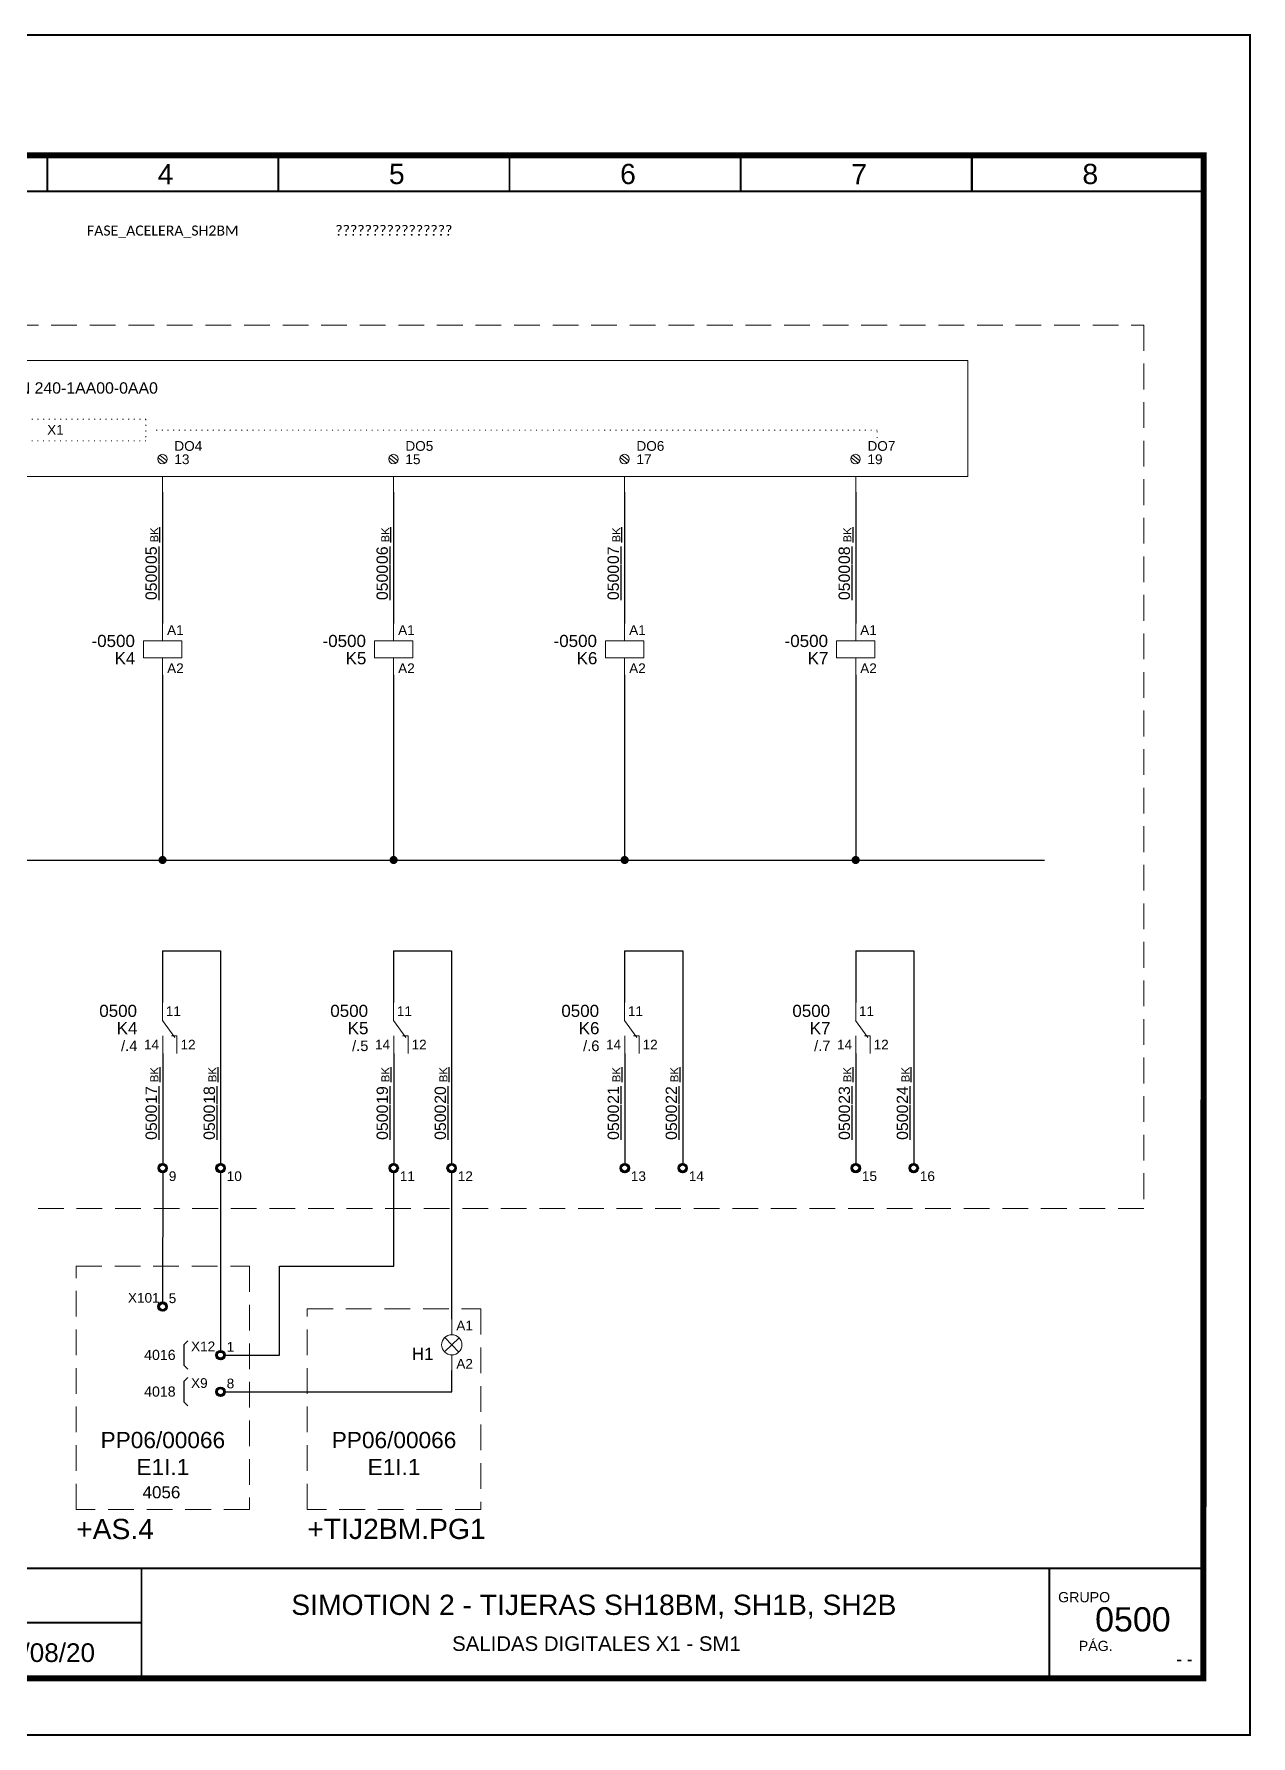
# Model space of a CAD drawing. Header units: millimetres. Extents: x -5035 to 14510, y -7775 to 12.
# Drawn here: x 536.8 to 687, y -5515.6 to -5305.4 of the extents above; entities that cross this region are included whole.
import ezdxf
from ezdxf.enums import TextEntityAlignment as Align

# ---------------------------------------------------------------- set-up
doc = ezdxf.new("R2010")
doc.units = ezdxf.units.MM
doc.linetypes.add('ACAD_ISO07W100', pattern=[3, 0, -3])
doc.linetypes.add('HIDDEN2', pattern=[4.762499999999999, 3.175, -1.5875])
for name, color, linetype, lineweight in [('Cables eProC', 81, 'Continuous', 25), ('eProC - L2', 41, 'Continuous', 20), ('Referencias eProC', 61, 'Continuous', 25), ('Rótulo eProC', 222, 'Continuous', 25), ('Textos eProC', 41, 'Continuous', 25)]:
    doc.layers.add(name, color=color, linetype=linetype, lineweight=lineweight)
doc.styles.get("Standard").update_dxf_attribs({"font": 'arial.ttf'})

# ---------------------------------------------------------------- blocks, each defined once
blk = doc.blocks.new('eProC - Rótulo')
at = {"layer": 'eProC - L2', "lineweight": 5, "const_width": 0.233}
for points in [[(0, 0), (297, 0), (297, -210.0000000000002), (0, -210), (0, 0)], [(5.783499999999549, -189.4009999999998), (291.2164999999995, -189.4009999999998)], [(160.1370160879637, -203), (160.1370160879637, -189.4009999999998)], [(76.84365215121034, -196.123123172486), (160.1370160879637, -196.123123172486)]]:
    blk.add_lwpolyline(points, dxfattribs=at)
at = {"layer": 'eProC - L2', "lineweight": 40, "const_width": 0.75}
blk.add_lwpolyline([(5.783499999999549, -203), (291.2505000000001, -203), (291.2850000000003, -14.87246776690426), (5.817999999999756, -14.87246776690426)], close=True, dxfattribs=at)
at = {"layer": 'eProC - L2', "lineweight": 5, "const_width": 0.233}
for points in [[(148.517813152615, -19.30656616285796), (119.9608131526147, -19.30656616285796), (119.9608131526143, -14.87246776690472), (148.5178131526145, -14.87246776690472)], [(177.0578131526145, -19.30656616285842), (148.5008131526142, -19.30656616285842), (148.5008131526142, -14.87246776690472), (177.0578131526145, -14.87246776690472)], [(205.581126305229, -19.30656616285751), (177.0241263052287, -19.30656616285751), (177.0241263052285, -14.87246776690426), (205.5811263052287, -14.87246776690426)], [(234.1381263052294, -19.30656616285751), (205.5811263052292, -19.30656616285751), (205.5811263052287, -14.87246776690426), (234.138126305229, -14.87246776690426)], [(262.6781263052289, -19.30656616285796), (234.1211263052287, -19.30656616285796), (234.1211263052287, -14.87246776690426), (262.6781263052289, -14.87246776690426)], [(291.2014394578434, -19.30656616285751), (262.6444394578432, -19.30656616285751), (262.644439457843, -14.87246776690426), (291.2014394578432, -14.87246776690426)]]:
    blk.add_lwpolyline(points, close=True, dxfattribs=at)
at = {"layer": 'eProC - L2', "lineweight": 0, "const_width": 0.233}
blk.add_lwpolyline([(272.2141748043123, -203), (272.2141748043123, -189.4009999999998)], dxfattribs=at)
at = {"layer": 'eProC - L2', "lineweight": 20, "char_height": 2.5, "attachment_point": 7}
for s, insert in [('{\\fArial|b0|i0|c0|p18;4}', (162.1354108283886, -18.45176193203906)), ('{\\fArial|b0|i0|c0|p18;5}', (190.6924108283889, -18.45176193203906)), ('{\\fArial|b0|i0|c0|p18;6}', (219.2324108283888, -18.45176193203906)), ('{\\fArial|b0|i0|c0|p18;7}', (247.7714108283886, -18.45176193203906)), ('{\\fArial|b0|i0|c0|p18;8}', (276.3114108283885, -18.45176193203906))]:
    blk.add_mtext(s, dxfattribs=dict(at, insert=insert))
at = {"layer": 'eProC - L2', "insert": (215.9882582192838, -192.6668423217829), "char_height": 2.5, "width": 89.0142959662885, "attachment_point": 2}
blk.add_mtext('{\\fArial|b0|i0|c0|p18;SIMOTION 2 - TIJERAS SH18BM, SH1B, SH2B}', dxfattribs=at)
at = {"layer": 'eProC - L2', "attachment_point": 7}
for s, insert, char_height in [('{\\fArial|b0|i0|c0|p18;GRUPO}', (273.3085936568314, -193.6147217329662), 1.255239842187869), ('{\\fArial|b0|i0|c0|p18;28/08/20}', (141.867730192314, -201.0108573813513), 2.305149634601388), ('{\\fArial|b0|i0|c0|p18;PÁG.}', (275.8581421672325, -199.6374450480862), 1.255239842187869)]:
    blk.add_mtext(s, dxfattribs=dict(at, insert=insert, char_height=char_height))
at = {"layer": 'eProC - L2'}
for tag, p in [('GR', (284.9388241817146, -193.1055635700077)), ('PG', (284.9388241817146, -198.932405996431))]:
    blk.add_attdef(tag, text='', height=3, dxfattribs=at).set_placement(p, align=Align.MIDDLE)
blk.add_attdef('DESCRIPCIÓN', text='', height=1.8, dxfattribs=at).set_placement((216.3124805672701, -199.6093158954159), align=Align.CENTER)
blk = doc.blocks.new('DO_01')
at = {"layer": 'Cables eProC'}
for points in [[(19.84594970466969, -79.08101476948013), (24.34881639718151, -79.08101476948013), (24.34881639718151, -37.18810112450319)], [(19.84594970466969, -82.606788028349), (27.87458965607402, -82.60678802834809), (27.87458965607402, -37.18810112450319)]]:
    blk.add_lwpolyline(points, dxfattribs=at)
at = {"layer": 'eProC - L2'}
blk.add_lwpolyline([(0, 0), (285.3993131526131, 0), (285.3993131526131, -170.0944338371428), (0, -170.0944338371428)], close=True, dxfattribs=at)
for points in [[(256.3939237839822, -20.9050995687885), (17.33208903761988, -20.90509956879123)], [(17.33208903761988, -35.22981306578004), (17.33208903761988, -20.90509956879123)], [(256.3939237839822, -20.9050995687885), (256.3939237839822, -35.22981306577822)], [(24.66013689338251, -33.57213344519369), (23.79449067109817, -32.88831886998014)], [(24.00707340862209, -32.60115836636305), (24.89027958009137, -33.29884436951579)], [(28.18591015227503, -33.57213344519369), (27.32026392999069, -32.88831886998014)], [(27.5328466675146, -32.60115836636305), (28.41605283898389, -33.29884436951579)], [(43.11313364881607, -33.57213344519369), (42.24748742653173, -32.88831886998014)], [(42.46007016405565, -32.60115836636305), (43.34327633552493, -33.29884436951579)], [(71.65313364881513, -33.57213344519369), (70.78748742653079, -32.88831886998014)], [(71.0000701640547, -32.60115836636305), (71.88327633552399, -33.29884436951579)], [(100.1594558671877, -33.57213073311141), (99.29380964490338, -32.88831615789786)], [(99.5063923824273, -32.60115565428077), (100.3895985538966, -33.29884165743351)], [(128.716446761031, -33.57213344519369), (127.8508005387466, -32.88831886998014)], [(128.0633832762705, -32.60115836636305), (128.9465894477398, -33.29884436951579)], [(157.2564513141078, -33.57213344519369), (156.3908050918235, -32.88831886998014)], [(156.6033878293474, -32.60115836636305), (157.4865940008167, -33.29884436951579)], [(185.7797644667226, -33.57213344519369), (184.9141182444382, -32.88831886998014)], [(185.1267009819621, -32.60115836636305), (186.0099071534314, -33.29884436951579)], [(214.3030776193373, -33.57213344519369), (213.4374313970529, -32.88831886998014)], [(213.6500141345768, -32.60115836636305), (214.5332203060461, -33.29884436951579)], [(242.826390771952, -33.57213344519369), (241.9607445496677, -32.88831886998014)], [(242.1733272871916, -32.60115836636305), (243.0565334586609, -33.29884436951579)], [(17.33208903761988, -35.22981306578004), (256.3939237839822, -35.22981306577822)], [(24.34881639718151, -35.22981306577822), (24.34881639718151, -37.18810112450319)], [(27.87458965607402, -35.22981306577822), (27.87458965607402, -37.18810112450319)], [(42.80181315261507, -35.22981306577822), (42.80181315261507, -37.18810112450319)], [(71.34181315261412, -35.22981306577822), (71.34181315261412, -37.18809841242091)], [(99.86512630522884, -35.22981306577822), (99.86512630522884, -37.18810112450319)], [(128.4221263052295, -35.22981306577822), (128.4221263052295, -37.18810112450319)], [(156.9621263052286, -35.22981306577822), (156.9621263052286, -37.18810112450319)], [(185.4854394578433, -35.22981306577822), (185.4854394578433, -37.18809841242091)], [(214.008752610458, -35.22981306577822), (214.008752610458, -37.18809841242091)], [(242.5320657630728, -35.22981306577822), (242.5320657630728, -37.18809841242091)]]:
    blk.add_lwpolyline(points, dxfattribs=at)
at = {"layer": 'eProC - L2', "linetype": 'ACAD_ISO07W100', "ltscale": 0.2}
blk.add_lwpolyline([(132.4220374803772, -28.16513649028366), (154.9079493906465, -28.16513649028366), (154.9079493906465, -30.83564441273575), (132.4220374803772, -30.83564441273575)], close=True, dxfattribs=at)
for points in [[(21.33241259852184, -30.46476562651969), (21.33241259852184, -29.5003904515097), (132.4220374803754, -29.5003904515097)], [(245.1834483611437, -30.46476562651969), (245.1834483611437, -29.5003904515097), (155.9150289305162, -29.5003904515097)]]:
    blk.add_lwpolyline(points, dxfattribs=at)
at = {"layer": 'eProC - L2'}
for centre in [(24.34881639718151, -33.07641504645562), (27.87458965607402, -33.07641504645562), (42.80181315261507, -33.07641504645562), (71.34181315261412, -33.07641504645562), (99.84813537098671, -33.07641233437334), (128.40512626483, -33.07641504645562), (156.9451308179068, -33.07641504645562), (185.4684439705215, -33.07641504645562), (213.9917571231363, -33.07641504645562), (242.515070275751, -33.07641504645562)]:
    blk.add_circle(centre, 0.5853692699507881, dxfattribs=at)
at = {"layer": 'eProC - L2', "char_height": 1.2}
for s, insert, attachment_point in [('24VDC', (22.9365740690846, -30.86054497545888), 3), ('Moutput', (29.34668235473873, -30.86054497545888), 1), ('DO0', (44.27390585127978, -30.86054497545888), 1), ('DO1', (72.81390585127883, -30.86054497545888), 1), ('DO2', (101.3202280696514, -30.8605422633766), 1), ('DO3', (129.8772189634947, -30.86054497545888), 1), ('DO4', (158.4172235165715, -30.86054497545888), 1), ('DO5', (186.9405366691863, -30.86054497545888), 1), ('DO6', (215.463849821801, -30.86054497545888), 1), ('DO7', (243.9871629744157, -30.86054497545888), 1), ('1', (22.9365740690846, -32.50540568584074), 3), ('20', (29.34668235473873, -32.50540568584074), 1), ('2', (44.27390585127978, -32.50540568584074), 1), ('4', (72.81390585127883, -32.50540568584074), 1), ('6', (101.3202280696514, -32.50540297375846), 1), ('8', (129.8772189634947, -32.50540568584074), 1), ('13', (158.4172235165715, -32.50540568584074), 1), ('15', (186.9405366691863, -32.50540568584074), 1), ('17', (215.463849821801, -32.50540568584074), 1), ('19', (243.9871629744157, -32.50540568584074), 1)]:
    blk.add_mtext_dynamic_manual_height_columns(s, width=3.250252668158737, gutter_width=7.5, heights=[0], dxfattribs=dict(at, insert=insert, attachment_point=attachment_point))
at = {"layer": 'eProC - L2'}
for tag, p in [('GXX1', (16.52262650177727, -22.51257013061422)), ('ID1', (16.52262650177727, -24.82869351363752))]:
    blk.add_attdef(tag, text='', height=1.5, dxfattribs=at).set_placement(p, align=Align.RIGHT)
for tag, height, p in [('DESC1', 1.4, (143.66499343551, -24.99573088878878)), ('BYTE', 1.2, (143.7363716029286, -30.06277491615674))]:
    blk.add_attdef(tag, text='', height=height, dxfattribs=at).set_placement(p, align=Align.CENTER)
blk = doc.blocks.new('NODO')
at = {"layer": 'Cables eProC', "const_width": 0.5}
blk.add_lwpolyline([(-0.25, 0, 1), (0.25, 0, 1)], format="xyb", close=True, dxfattribs=at)
blk = doc.blocks.new('eProC_B31_00')
at = {"layer": 'eProC - L2'}
for p, q in [((0, -2.107225389469022), (0, 0)), ((-2.370628563152422, -2.107225389469022), (2.370628563152422, -2.107225389469022)), ((-2.370628563152422, -4.214450778938044), (-2.370628563152422, -2.107225389469022)), ((2.370628563152422, -2.107225389469022), (2.370628563152422, -4.214450778938044)), ((2.370628563152422, -4.214450778938044), (-2.370628563152422, -4.214450778938044)), ((0, -4.214450778938044), (0, -6.321676168408885))]:
    blk.add_line(p, q, dxfattribs=at)
for tag, p in [('GXX', (-3.415962030262563, -2.885587732337626)), ('KXXX.X', (-3.369967021521916, -5.018904399182247))]:
    blk.add_attdef(tag, text='', height=1.5, dxfattribs=at).set_placement(p, align=Align.RIGHT)
at = {"layer": 'eProC - L2', "flags": 8}
for tag, p in [('A1', (0.5573776115197688, -1.388941148878075)), ('A2', (0.5592956374384812, -6.110240629295731))]:
    blk.add_attdef(tag, p, '', height=1.2, dxfattribs=at)
blk = doc.blocks.new('eProC - Borne 2.0')
at = {"layer": 'Cables eProC'}
h = blk.add_hatch(dxfattribs=at)
h.set_pattern_fill('ANSI31', color=256, scale=0.0279171615287314)
h.set_pattern_definition([(45, (-2462.882078904184, -2995.577827000979), (-0.06267581517531662, 0.06267581517531662), [])])
edge = h.paths.add_edge_path()
edge.add_arc((0, -0.4535599239779913), 0.5742361460052544, 0, 360)
edge = h.paths.add_edge_path(flags=17)
edge.add_arc((2.775557561562891e-17, -0.4535599239779913), 0.3850599639098976, 0, 360)
for radius in [0.5742361460052052, 0.3850599639097176]:
    blk.add_circle((0, -0.4535599239779913), radius, dxfattribs=at)
blk = doc.blocks.new('eProC_B32_01')
at = {"layer": 'eProC - L2'}
for p, q in [((0, -1.911612810033148), (0, 0)), ((0, -4.410063358373918), (0, -6.321676168408885))]:
    blk.add_line(p, q, dxfattribs=at)
for points in [[(-0.9090045296616154, -4.017736299093485), (0.9090045296607059, -2.303939869313581)], [(-0.8568982148899522, -2.251833554541008), (0.8568982148890427, -4.069842613864239)]]:
    blk.add_lwpolyline(points, dxfattribs=at)
blk.add_circle((0, -3.160838084203533), 1.249225274170242, dxfattribs=at)
for tag, p in [('GXX', (-2.294558741280382, -2.885587732337626)), ('KXXX.X', (-2.248563732539735, -5.018904399182247))]:
    blk.add_attdef(tag, text='', height=1.5, dxfattribs=at).set_placement(p, align=Align.RIGHT)
at = {"layer": 'eProC - L2', "flags": 8}
for tag, p in [('A1', (0.5573776115197688, -1.388941148878075)), ('A2', (0.5592956374384812, -6.110240629295731))]:
    blk.add_attdef(tag, p, '', height=1.2, dxfattribs=at)
blk = doc.blocks.new('eProC_B16_00')
at = {"layer": 'eProC - L2'}
for p, q in [((0, -2.212649590350338), (0, 0)), ((0.009941017618984915, -6.321676168408885), (0.009941017618984915, -4.109026578058547)), ((1.777964527987933, -6.321676168408885), (1.777964527987933, -4.109026578058547))]:
    blk.add_line(p, q, dxfattribs=at)
for points in [[(1.497514668010808, -4.342703817865186), (-0.009941017618984915, -2.220045227606533)], [(1.777964527987933, -4.109026578058547), (1.108192962158682, -4.109026578058547)]]:
    blk.add_lwpolyline(points, dxfattribs=at)
for tag, height, p in [('GXX', 1.5, (-3.156485828428231, -1.791296475615127)), ('KXXX.X', 1.5, (-3.110490819688494, -3.924613142459748)), ('/XXX.X', 1.3, (-3.110490819688494, -6.005326945499291))]:
    blk.add_attdef(tag, text='', height=height, dxfattribs=at).set_placement(p, align=Align.RIGHT)
at = {"layer": 'eProC - L2', "flags": 8}
for tag, p in [('11', (0.4032669653370249, -1.677584521825338)), ('13', (-2.301231213134088, -5.810059135917982))]:
    blk.add_attdef(tag, p, '', height=1.2, dxfattribs=at)
blk.add_attdef('14', text='', height=1.2, dxfattribs=at).set_placement((4.079423999281062, -5.810059135917982), align=Align.RIGHT)

msp = doc.modelspace()

# ---------------------------------------------------------------- linework, layer by layer
at = {"layer": 'Cables eProC'}
for p, q in [((552.6645607506149, -5361.992527157484), (552.6645607506149, -5378.215866960993)), ((581.1878739032296, -5361.992527157484), (581.1878739032296, -5378.215866960993)), ((609.7111870558443, -5361.992524445402), (609.7111870558443, -5378.21586424891)), ((638.234500208459, -5361.992524445402), (638.234500208459, -5378.21586424891)), ((552.6645607506149, -5384.537543129401), (552.6645607506149, -5407.411214061329)), ((581.1878739032296, -5384.537543129401), (581.1878739032296, -5407.411214061329)), ((609.7111870558443, -5384.537540417319), (609.7111870558443, -5407.411211349247)), ((638.234500208459, -5384.537540417319), (638.234500208459, -5407.411211349247)), ((423.5770241014603, -5407.411214061329), (661.5343798130489, -5407.411214061329)), ((552.6645607506149, -5418.623198004359), (552.6645607506149, -5425.007206234229)), ((552.6645607506149, -5418.623198004359), (559.8289975980001, -5418.623198004359)), ((559.8289975980001, -5418.623198004359), (559.8289975980001, -5444.894401480359)), ((581.1878739032296, -5418.623198004359), (581.1878739032295, -5425.007206234229)), ((581.1878739032296, -5418.623198004359), (588.3523107506148, -5418.623198004359)), ((588.3523107506148, -5418.623198004359), (588.3523107506148, -5444.894401480359)), ((609.7111870558443, -5418.623198004359), (609.7111870558442, -5425.007206234229)), ((609.7111870558443, -5418.623198004359), (616.8756239032296, -5418.623198004359)), ((616.8756239032296, -5418.623198004359), (616.8756239032296, -5444.894401480359)), ((638.234500208459, -5418.623198004359), (638.234500208459, -5425.007206234229)), ((638.234500208459, -5418.623198004359), (645.3989370558443, -5418.623198004359)), ((645.3989370558443, -5418.623198004359), (645.3989370558443, -5444.894401480359)), ((552.6745017682338, -5431.328882402638), (552.6745017682338, -5444.89440148036)), ((581.1978149208485, -5431.328882402639), (581.1978149208485, -5444.894401480362)), ((609.7211280734632, -5431.328882402638), (609.7211280734632, -5444.89440148036)), ((638.2444412260779, -5431.328882402638), (638.2444412260779, -5444.89440148036)), ((552.6745017682339, -5446.042873772371), (552.6649061332248, -5461.996657438419)), ((559.8289975980001, -5446.04287377237), (559.8190867520249, -5467.995850699229)), ((581.2145017682329, -5457.590445157882), (581.2145017682329, -5446.042873772371)), ((588.3689975979992, -5464.133916737523), (588.3689975979992, -5446.04287377237)), ((567.1077656500493, -5468.570086844441), (567.1077656500493, -5457.590445157882)), ((567.1077656500493, -5457.590445157882), (581.2145017682329, -5457.590445157882)), ((560.393292726385, -5468.570086844441), (567.1077656500493, -5468.570086844441)), ((588.3689975979992, -5473.098032408395), (588.3689975979992, -5470.455592905932)), ((560.393292726385, -5473.098032408395), (588.3689975979992, -5473.098032408395))]:
    msp.add_line(p, q, dxfattribs=at)
at = {"layer": 'eProC - L2', "linetype": 'HIDDEN2'}
for points in [[(400.8030693987001, -5341.336077519419), (673.8112172843316, -5341.336077519419), (673.8112172843316, -5450.449085949043), (400.8030693987001, -5450.449085949043)], [(541.9893725979999, -5457.590445157884), (563.4071225979994, -5457.590445157882), (563.4071225979994, -5487.632015640843), (541.9893725979996, -5487.632015640846), (541.9893725979999, -5457.590445157884)], [(570.529372597999, -5462.863452732953), (591.9471225979985, -5462.863452732951), (591.9471225979983, -5487.632015640839), (570.5293725979984, -5487.632015640842), (570.529372597999, -5462.863452732953)]]:
    msp.add_lwpolyline(points, dxfattribs=at)
at = {"layer": 'Referencias eProC'}
for p, q in [((555.2897222349463, -5467.301413967525), (555.7897222349463, -5466.801413967525)), ((555.2897222349463, -5467.301413967525), (555.2897222349463, -5469.801413967525)), ((555.2897222349463, -5469.801413967525), (555.7897222349463, -5470.301413967525)), ((555.2897222349463, -5471.829359531479), (555.7897222349463, -5471.329359531479)), ((555.2897222349463, -5471.829359531479), (555.2897222349463, -5474.329359531479)), ((555.2897222349463, -5474.329359531479), (555.7897222349463, -5474.829359531479))]:
    msp.add_line(p, q, dxfattribs=at)

# ---------------------------------------------------------------- block references
at = {"rotation": 180}
for p in [(552.6745017682339, -5445.922197550343), (559.8289975980001, -5445.922197550342), (581.1978149208486, -5445.922197550343), (588.3523107506148, -5445.922197550342), (609.7211280734633, -5445.922197550343), (616.8756239032296, -5445.922197550342), (638.244441226078, -5445.922197550343), (645.3989370558443, -5445.922197550342)]:
    msp.add_blockref('eProC - Borne 2.0', p, dxfattribs=at)
for p in [(552.6645607506131, -5462.117333556578), (559.8190565803798, -5468.116526920463), (559.8190565803798, -5472.644472484417)]:
    msp.add_blockref('eProC - Borne 2.0', p)
at = {"layer": 'Cables eProC'}
ref = msp.add_blockref('eProC - Rótulo', (389.9189344453866, -5305.497859870124), dxfattribs=at)
ref.add_attrib('HOJA', '0500', dxfattribs={"layer": 'Rótulo eProC', "color": 6, "height": 3}).set_placement((672.4602163965305, -5501.205992017028), align=Align.MIDDLE)
ref.add_attrib('SIG', '- -', dxfattribs={"layer": 'Rótulo eProC', "color": 6, "height": 1.5}).set_placement((679.8076737603974, -5506.869493428887), align=Align.RIGHT)
ref.add_attrib('DESCRIPCIÓN', 'SALIDAS DIGITALES X1 - SM1', dxfattribs={"layer": 'Rótulo eProC', "color": 6, "height": 1.8}).set_placement((606.2314150126572, -5505.10717576554), align=Align.CENTER)
ref = msp.add_blockref('DO_01', (395.7024344453863, -5324.804426032981), dxfattribs=at)
ref.add_attrib('DESC1', 'SIMOTION 240-1AA00-0AA0', dxfattribs={"layer": 'eProC - L2', "height": 1.4}).set_placement((539.3674278808963, -5349.800156921769), align=Align.CENTER)
ref.add_attrib('BYTE', 'X1', dxfattribs={"layer": 'eProC - L2', "height": 1.2}).set_placement((539.4388060483149, -5354.867200949137), align=Align.CENTER)
ref.add_attrib('ID1', '-0080SM1', dxfattribs={"layer": 'eProC - L2', "height": 1.5}).set_placement((412.2250609471636, -5349.633119546618), align=Align.RIGHT)
at = {"layer": 'Cables eProC', "xscale": -1, "rotation": 180}
for p in [(552.6645607506149, -5407.411214061329), (581.1878739032296, -5407.411214061329), (609.7111870558443, -5407.411211349247), (638.234500208459, -5407.411211349247)]:
    msp.add_blockref('NODO', p, dxfattribs=at)
at = {"layer": 'eProC - L2', "color": 4}
ref = msp.add_blockref('eProC_B31_00', (552.6645607506149, -5378.215866960993), dxfattribs=at)
ref.add_attrib('KXXX.X', 'K4', dxfattribs={"height": 1.5}).set_placement((549.2945937291012, -5383.234771360178), align=Align.RIGHT)
ref.add_attrib('A1', 'A1', (553.2219383621347, -5379.604808109871), dxfattribs={"height": 1.2})
ref.add_attrib('A2', 'A2', (553.2238563880607, -5384.326107590285), dxfattribs={"height": 1.2})
ref.add_attrib('GXX', '-0500', dxfattribs={"height": 1.5}).set_placement((549.2485987203478, -5381.101454693329), align=Align.RIGHT)
ref = msp.add_blockref('eProC_B31_00', (581.1878739032296, -5378.21586424891), dxfattribs=at)
ref.add_attrib('KXXX.X', 'K5', dxfattribs={"height": 1.5}).set_placement((577.8179068817159, -5383.234768648095), align=Align.RIGHT)
ref.add_attrib('A1', 'A1', (581.7452515147494, -5379.604805397788), dxfattribs={"height": 1.2})
ref.add_attrib('A2', 'A2', (581.7471695406754, -5384.326104878202), dxfattribs={"height": 1.2})
ref.add_attrib('GXX', '-0500', dxfattribs={"height": 1.5}).set_placement((577.7719118729625, -5381.101451981247), align=Align.RIGHT)
ref = msp.add_blockref('eProC_B31_00', (609.7111870558443, -5378.21586424891), dxfattribs=at)
ref.add_attrib('KXXX.X', 'K6', dxfattribs={"height": 1.5}).set_placement((606.3412200343306, -5383.234768648095), align=Align.RIGHT)
ref.add_attrib('A1', 'A1', (610.2685646673641, -5379.604805397788), dxfattribs={"height": 1.2})
ref.add_attrib('A2', 'A2', (610.2704826932901, -5384.326104878202), dxfattribs={"height": 1.2})
ref.add_attrib('GXX', '-0500', dxfattribs={"height": 1.5}).set_placement((606.2952250255772, -5381.101451981247), align=Align.RIGHT)
ref = msp.add_blockref('eProC_B31_00', (638.234500208459, -5378.21586424891), dxfattribs=at)
ref.add_attrib('KXXX.X', 'K7', dxfattribs={"height": 1.5}).set_placement((634.8645331869453, -5383.234768648095), align=Align.RIGHT)
ref.add_attrib('A1', 'A1', (638.7918778199788, -5379.604805397788), dxfattribs={"height": 1.2})
ref.add_attrib('A2', 'A2', (638.7937958459048, -5384.326104878202), dxfattribs={"height": 1.2})
ref.add_attrib('GXX', '-0500', dxfattribs={"height": 1.5}).set_placement((634.818538178192, -5381.101451981247), align=Align.RIGHT)
ref = msp.add_blockref('eProC_B16_00', (552.6645607506148, -5425.007206234229), dxfattribs=at)
ref.add_attrib('KXXX.X', 'K4', dxfattribs={"height": 1.5}).set_placement((549.5540699309136, -5428.931819376673), align=Align.RIGHT)
ref.add_attrib('/XXX.X', '/.4', dxfattribs={"height": 1.3}).set_placement((549.5540699309136, -5431.012533179738), align=Align.RIGHT)
ref.add_attrib('14', '12', dxfattribs={"height": 1.2}).set_placement((556.7439847498831, -5430.817265370154), align=Align.RIGHT)
ref.add_attrib('11', '11', (553.0678277159391, -5426.68479075605), dxfattribs={"height": 1.2})
ref.add_attrib('13', '14', (550.363329537468, -5430.817265370154), dxfattribs={"height": 1.2})
ref.add_attrib('GXX', '0500', dxfattribs={"height": 1.5}).set_placement((549.5080749221893, -5426.798502709854), align=Align.RIGHT)
ref = msp.add_blockref('eProC_B16_00', (581.1878739032295, -5425.007206234229), dxfattribs=at)
ref.add_attrib('KXXX.X', 'K5', dxfattribs={"height": 1.5}).set_placement((578.0773830835283, -5428.931819376673), align=Align.RIGHT)
ref.add_attrib('/XXX.X', '/.5', dxfattribs={"height": 1.3}).set_placement((578.0773830835283, -5431.012533179738), align=Align.RIGHT)
ref.add_attrib('14', '12', dxfattribs={"height": 1.2}).set_placement((585.2672979024978, -5430.817265370154), align=Align.RIGHT)
ref.add_attrib('11', '11', (581.5911408685538, -5426.68479075605), dxfattribs={"height": 1.2})
ref.add_attrib('13', '14', (578.8866426900827, -5430.817265370154), dxfattribs={"height": 1.2})
ref.add_attrib('GXX', '0500', dxfattribs={"height": 1.5}).set_placement((578.031388074804, -5426.798502709854), align=Align.RIGHT)
ref = msp.add_blockref('eProC_B16_00', (609.7111870558442, -5425.007206234229), dxfattribs=at)
ref.add_attrib('KXXX.X', 'K6', dxfattribs={"height": 1.5}).set_placement((606.600696236143, -5428.931819376673), align=Align.RIGHT)
ref.add_attrib('/XXX.X', '/.6', dxfattribs={"height": 1.3}).set_placement((606.600696236143, -5431.012533179738), align=Align.RIGHT)
ref.add_attrib('14', '12', dxfattribs={"height": 1.2}).set_placement((613.7906110551125, -5430.817265370154), align=Align.RIGHT)
ref.add_attrib('11', '11', (610.1144540211685, -5426.68479075605), dxfattribs={"height": 1.2})
ref.add_attrib('13', '14', (607.4099558426974, -5430.817265370154), dxfattribs={"height": 1.2})
ref.add_attrib('GXX', '0500', dxfattribs={"height": 1.5}).set_placement((606.5547012274187, -5426.798502709854), align=Align.RIGHT)
ref = msp.add_blockref('eProC_B16_00', (638.2345002084589, -5425.007206234229), dxfattribs=at)
ref.add_attrib('KXXX.X', 'K7', dxfattribs={"height": 1.5}).set_placement((635.1240093887577, -5428.931819376673), align=Align.RIGHT)
ref.add_attrib('/XXX.X', '/.7', dxfattribs={"height": 1.3}).set_placement((635.1240093887577, -5431.012533179738), align=Align.RIGHT)
ref.add_attrib('14', '12', dxfattribs={"height": 1.2}).set_placement((642.3139242077273, -5430.817265370154), align=Align.RIGHT)
ref.add_attrib('11', '11', (638.6377671737832, -5426.68479075605), dxfattribs={"height": 1.2})
ref.add_attrib('13', '14', (635.9332689953121, -5430.817265370154), dxfattribs={"height": 1.2})
ref.add_attrib('GXX', '0500', dxfattribs={"height": 1.5}).set_placement((635.0780143800334, -5426.798502709854), align=Align.RIGHT)
ref = msp.add_blockref('eProC_B32_01', (588.3689975979992, -5464.133916737523), dxfattribs=at)
ref.add_attrib('A2', 'A2', (588.9282932354449, -5470.244157366815), dxfattribs={"height": 1.2})
ref.add_attrib('A1', 'A1', (588.9263752095189, -5465.522857886401), dxfattribs={"height": 1.2})
ref.add_attrib('KXXX.X', 'H1', dxfattribs={"height": 1.5}).set_placement((586.1204338654547, -5469.152821136708), align=Align.RIGHT)

# ---------------------------------------------------------------- texts
at = {"layer": 'Cables eProC', "attachment_point": 1, "rotation": 90}
for s, insert, char_height in [('{\\LBK}', (551.1357935735114, -5368.173799184054), 1), ('{\\LBK}', (579.6591067261261, -5368.173797828012), 1), ('{\\LBK}', (608.1824198787408, -5368.173799184054), 1), ('{\\LBK}', (636.7057330313555, -5368.173799184054), 1), ('{\\L05}', (550.552686489279, -5370.848942568236), 1.4), ('{\\L06}', (579.0759996418938, -5370.848941212193), 1.4), ('{\\L07}', (607.5993127945085, -5370.848942568236), 1.4), ('{\\L08}', (636.1226259471232, -5370.848942568236), 1.4), ('{\\L0500}', (550.552686489279, -5375.304581888672), 1.4), ('{\\L0500}', (579.0759996418938, -5375.30458053263), 1.4), ('{\\L0500}', (607.5993127945085, -5375.304581888672), 1.4), ('{\\L0500}', (636.1226259471232, -5375.304581888672), 1.4), ('{\\LBK}', (551.1457345911303, -5434.852333703421), 1), ('{\\LBK}', (558.3101714385157, -5434.852333703421), 1), ('{\\LBK}', (579.6690477437451, -5434.852333703424), 1), ('{\\LBK}', (586.8334845911304, -5434.852333703424), 1), ('{\\LBK}', (608.1923608963598, -5434.852333703421), 1), ('{\\LBK}', (615.3567977437451, -5434.852333703421), 1), ('{\\LBK}', (636.7156740489745, -5434.852333703421), 1), ('{\\LBK}', (643.8801108963598, -5434.852333703421), 1), ('{\\L17}', (550.562627506898, -5437.527477087603), 1.4), ('{\\L18}', (557.7270643542834, -5437.527477087603), 1.4), ('{\\L19}', (579.0859406595127, -5437.527477087606), 1.4), ('{\\L20}', (586.2503775068981, -5437.527477087606), 1.4), ('{\\L21}', (607.6092538121275, -5437.527477087603), 1.4), ('{\\L22}', (614.7736906595128, -5437.527477087603), 1.4), ('{\\L23}', (636.1325669647422, -5437.527477087603), 1.4), ('{\\L24}', (643.2970038121275, -5437.527477087603), 1.4), ('{\\L0500}', (550.562627506898, -5441.98311640804), 1.4), ('{\\L0500}', (557.7270643542834, -5441.98311640804), 1.4), ('{\\L0500}', (579.0859406595127, -5441.983116408042), 1.4), ('{\\L0500}', (586.2503775068981, -5441.983116408042), 1.4), ('{\\L0500}', (607.6092538121275, -5441.98311640804), 1.4), ('{\\L0500}', (614.7736906595128, -5441.98311640804), 1.4), ('{\\L0500}', (636.1325669647422, -5441.98311640804), 1.4), ('{\\L0500}', (643.2970038121275, -5441.98311640804), 1.4)]:
    msp.add_mtext_dynamic_manual_height_columns(s, width=4.535518463554467, gutter_width=12.5, heights=[0], dxfattribs=dict(at, insert=insert, char_height=char_height))
at = {"layer": 'Referencias eProC', "char_height": 1.25, "attachment_point": 6}
for s, insert in [('4016', (554.2717625582779, -5468.551413967525)), ('4018', (554.2717625582779, -5473.079359531479))]:
    msp.add_mtext_dynamic_manual_height_columns(s, width=5.680776734712708, gutter_width=12.5, heights=[0], dxfattribs=dict(at, insert=insert))
at = {"layer": 'Textos eProC'}
for s, width, heights, insert, char_height, attachment_point in [('{\\fCalibri|b0|i0|c0|p34;\\H0.83333x;FASE_ACELERA_SH2BM}', 23.56232573777652, [0], (552.6805910216931, -5329.03264873005), 1.5, 2), ('{\\fCalibri|b0|i0|c0|p34;\\H0.83333x;????????????????}', 23.56232573777652, [0], (581.2205910216928, -5329.032648730051), 1.5, 2), ('\\pxql;9', 1.2, [3.421988905219479], (553.4314677065419, -5445.865450250069), 1.2, 1), ('\\pxql;10', 1.2, [3.421988905219479], (560.5859635363081, -5445.865450250069), 1.2, 1), ('\\pxql;11', 1.2, [3.421988905219479], (581.9547808591566, -5445.865450250069), 1.2, 1), ('\\pxql;12', 1.2, [3.421988905219479], (589.1092766889228, -5445.865450250069), 1.2, 1), ('\\pxql;13', 1.2, [3.421988905219479], (610.4780940117713, -5445.865450250069), 1.2, 1), ('\\pxql;14', 1.2, [3.421988905219479], (617.6325898415375, -5445.865450250069), 1.2, 1), ('\\pxql;15', 1.2, [3.421988905219479], (639.001407164386, -5445.865450250069), 1.2, 1), ('\\pxql;16', 1.2, [3.421988905219479], (646.1559029941523, -5445.865450250069), 1.2, 1), ('\\pxql;X101', 1.2, [1.790739130511867], (548.3851297762146, -5460.892158490789), 1.2, 1), ('\\pxql;5', 1.2, [3.421988905219479], (553.4215266889211, -5460.945762775029), 1.2, 1), ('X12', 1.2, [1.790739130511867], (556.1766187397862, -5466.891351854674), 1.2, 1), ('\\pxql;1', 1.2, [3.421988905219479], (560.5760225186878, -5466.944956138914), 1.2, 1), ('X9', 1.2, [1.790739130511867], (556.1766187397862, -5471.419297418628), 1.2, 1), ('\\pxql;8', 1.2, [3.421988905219479], (560.5760225186878, -5471.472901702868), 1.2, 1), ('\\A1;PP06/00066\\PE1I.1', 46.48649114852742, [22.70823316252655], (552.6982475979996, -5478.058844985648), 2, 2), ('\\A1;PP06/00066\\PE1I.1', 46.48649114852742, [22.70823316252655], (581.2382475979987, -5478.058844985648), 2, 2), ('4056', 18.31215520775731, [0], (552.5240150290549, -5484.761265007081), 1.5, 2), ('+AS.4', 18.31215520775731, [0], (541.9893725980041, -5491.332414827575), 2.5, 7), ('+TIJ2BM.PG1', 18.31215520775731, [0], (570.5293725979984, -5491.321951061602), 2.5, 7)]:
    msp.add_mtext_dynamic_manual_height_columns(s, width=width, gutter_width=12.5, heights=heights, dxfattribs=dict(at, insert=insert, char_height=char_height, attachment_point=attachment_point))

doc.saveas('drawing.dxf')
